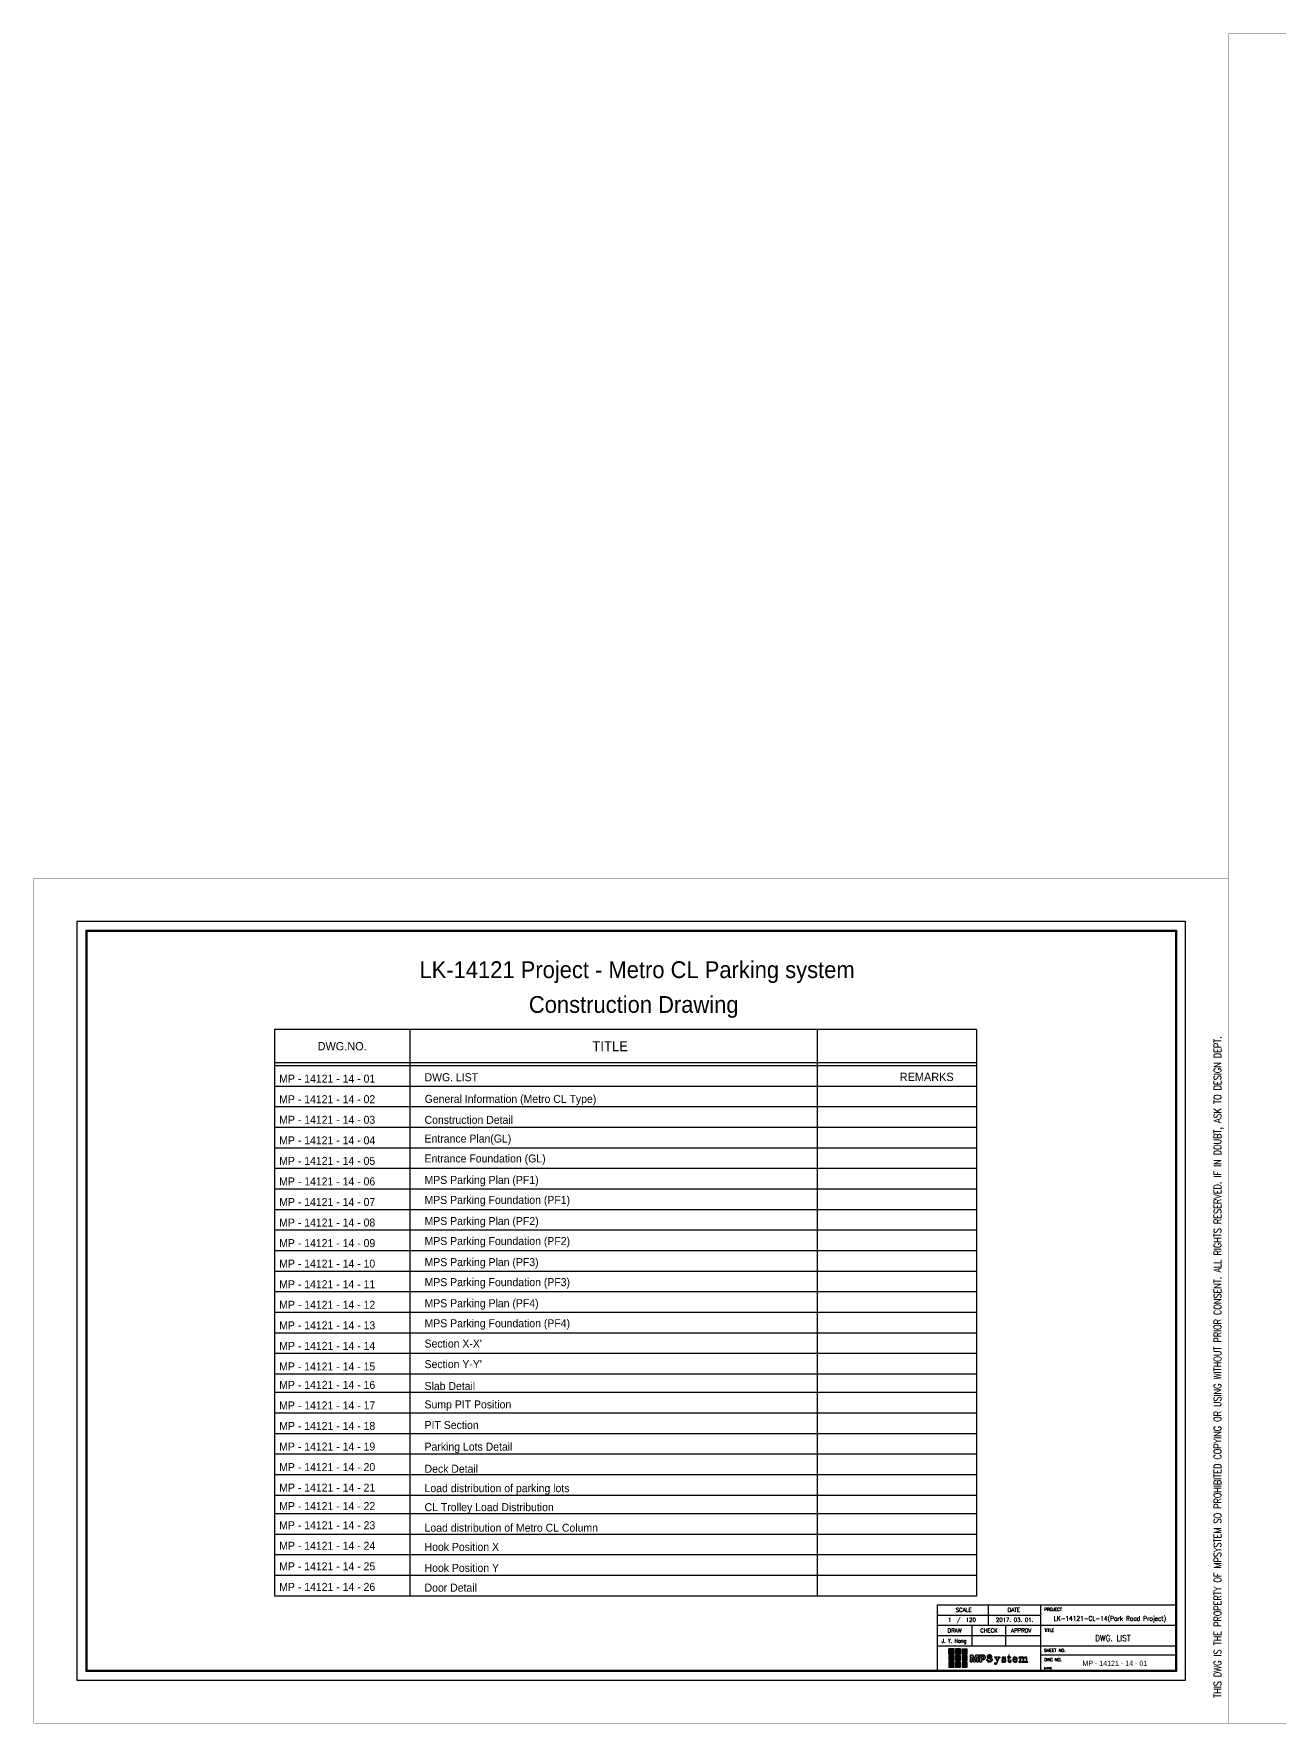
# Model space of a CAD drawing. Header units: millimetres. Extents: x -5 to 1510635, y -6 to 71285.
# Drawn here: x -5 to 52534, y -5 to 71285 of the extents above; entities that cross this region are included whole.
import ezdxf
from ezdxf.enums import TextEntityAlignment as Align

# ---------------------------------------------------------------- set-up
doc = ezdxf.new("R2010")
doc.units = ezdxf.units.MM
doc.header["$LTSCALE"] = 1000
for name, color, linetype in [('LIN', 4, 'Continuous'), ('MP-2', 42, 'Continuous'), ('MP-3', 3, 'Continuous'), ('MP-7', 7, 'Continuous'), ('MP-8', 8, 'Continuous'), ('TEXT', 3, 'Continuous')]:
    doc.layers.add(name, color=color, linetype=linetype)
doc.styles.add('GHG1', font='simplex.shx', dxfattribs={"bigfont": 'whgtxt.shx'})
doc.styles.add('GHM1', font='Gem1.shx', dxfattribs={"bigfont": 'Ghm1.shx'})
doc.styles.add('ROMANS', font='ROMANS.shx')
doc.styles.add('울릉도L', font='')
doc.styles.get('울릉도L').set_extended_font_data('HYwulM')

# ---------------------------------------------------------------- blocks, each defined once
blk = doc.blocks.new('MP LOGO')
h = blk.add_hatch(color=20)
h.paths.add_polyline_path([(9, 55), (0, 64), (0, 46), (18, 46)])
h.paths.add_polyline_path([(18, 41), (0, 41), (0, 23), (18, 23)])
h.paths.add_polyline_path([(32, 32), (23, 41), (23, 23), (41, 23), (41, 41)])
h.paths.add_polyline_path([(64, 23), (64, 41), (46, 41), (46, 23)])
h.paths.add_polyline_path([(64, 46), (64, 64), (55, 55), (46, 46)])
h.paths.add_polyline_path([(64, 18), (46, 18), (46, 0), (64, 0)])
h.paths.add_polyline_path([(0, 0), (18, 0), (18, 18), (0, 18)])
h = blk.add_hatch(color=131)
h.paths.add_polyline_path([(18, 64), (0, 64), (9, 55), (18, 46)])
h.paths.add_polyline_path([(41, 64), (23, 64), (23, 46), (41, 46)])
h.paths.add_polyline_path([(64, 64), (46, 64), (46, 46), (55, 55)])
h.paths.add_polyline_path([(41, 41), (23, 41), (32, 32)])
h.paths.add_polyline_path([(41, 18), (23, 18), (23, 0), (41, 0)])
at = {"color": 131}
for points in [[(9, 55), (18, 46), (18, 64), (0, 64)], [(23, 46), (41, 46), (41, 64), (23, 64)], [(55, 55), (46, 46), (46, 64), (64, 64)], [(23, 0), (41, 0), (41, 18), (23, 18)]]:
    blk.add_lwpolyline(points, close=True, dxfattribs=at)
at = {"color": 20}
for points in [[(9, 55), (18, 46), (0, 46), (0, 64)], [(55, 55), (46, 46), (64, 46), (64, 64)], [(0, 23), (18, 23), (18, 41), (0, 41)], [(0, 0), (18, 0), (18, 18), (0, 18)], [(32, 32), (23, 41), (23, 23), (41, 23), (41, 41)], [(46, 23), (64, 23), (64, 41), (46, 41)], [(46, 0), (64, 0), (64, 18), (46, 18)]]:
    blk.add_lwpolyline(points, close=True, dxfattribs=at)
at = {"color": 143}
blk.add_lwpolyline([(23, 41), (41, 41), (32, 32), (32, 32)], close=True, dxfattribs=at)
blk = doc.blocks.new('MP LOGO 02')
at = {"layer": 'MP-2'}
h = blk.add_hatch(color=256, dxfattribs=at)
h.paths.add_polyline_path([(8.38, 4.28), (7.62, 4.28), (7.62, 1.78), (8.09, 1.78), (8.09, 3.69), (8.69, 1.78), (9.16, 1.78), (9.76, 3.69), (9.76, 1.78), (10.23, 1.78), (10.23, 4.28), (9.47, 4.28), (8.92, 2.49)])
h.paths.add_polyline_path([(10.86, 1.78), (11.38, 1.78), (11.38, 2.62), (12, 2.62), (12.11, 2.63), (12.2, 2.65), (12.3, 2.68), (12.39, 2.73), (12.47, 2.78), (12.55, 2.85), (12.62, 2.92), (12.68, 3), (12.73, 3.09), (12.77, 3.18), (12.79, 3.28), (12.81, 3.38), (12.81, 3.48), (12.8, 3.58), (12.78, 3.68), (12.75, 3.77), (12.7, 3.86), (12.65, 3.95), (12.59, 4.02), (12.51, 4.09), (12.43, 4.15), (12.35, 4.2), (12.25, 4.24), (12.16, 4.27), (12.06, 4.28), (10.86, 4.28)])
h.paths.add_polyline_path([(11.38, 3.89), (11.85, 3.89), (11.92, 3.88), (11.99, 3.85), (12.05, 3.82), (12.1, 3.77), (12.15, 3.72), (12.19, 3.66), (12.22, 3.59), (12.23, 3.52), (12.24, 3.45), (12.23, 3.38), (12.22, 3.31), (12.19, 3.24), (12.15, 3.18), (12.1, 3.13), (12.05, 3.09), (11.99, 3.05), (11.92, 3.02), (11.85, 3.01), (11.38, 3.01)], flags=16)
h.paths.add_polyline_path([(14.02, 3.76), (14.1, 3.8), (14.18, 3.82), (14.26, 3.83), (14.34, 3.83), (14.42, 3.81), (14.5, 3.79), (14.57, 3.75), (14.64, 3.7), (14.7, 3.65), (14.75, 3.58), (15.19, 3.58), (15.16, 3.69), (15.11, 3.79), (15.06, 3.88), (14.99, 3.97), (14.91, 4.05), (14.83, 4.12), (14.74, 4.18), (14.64, 4.23), (14.53, 4.27), (14.42, 4.29), (14.31, 4.31), (14.2, 4.31), (14.09, 4.29), (13.99, 4.27), (13.88, 4.23), (13.78, 4.18), (13.69, 4.12), (13.6, 4.05), (13.53, 3.97), (13.48, 3.92), (13.44, 3.85), (13.41, 3.79), (13.39, 3.72), (13.37, 3.64), (13.37, 3.57), (13.39, 3.49), (13.41, 3.42), (13.44, 3.35), (13.48, 3.29), (13.52, 3.23), (13.58, 3.19), (13.64, 3.14), (13.71, 3.11), (14.46, 2.93), (14.55, 2.91), (14.65, 2.84), (14.72, 2.75), (14.75, 2.63), (14.74, 2.52), (14.7, 2.41), (14.62, 2.32), (14.54, 2.28), (14.46, 2.25), (14.37, 2.23), (14.29, 2.22), (14.2, 2.23), (14.11, 2.24), (14.03, 2.27), (13.95, 2.3), (13.88, 2.35), (13.81, 2.41), (13.75, 2.47), (13.7, 2.54), (13.66, 2.62), (13.19, 2.62), (13.23, 2.51), (13.28, 2.4), (13.34, 2.3), (13.41, 2.21), (13.49, 2.12), (13.58, 2.05), (13.68, 1.98), (13.78, 1.92), (13.89, 1.88), (14, 1.85), (14.12, 1.82), (14.24, 1.82), (14.35, 1.82), (14.47, 1.83), (14.58, 1.86), (14.69, 1.9), (14.8, 1.95), (14.9, 2.02), (14.99, 2.09), (15.08, 2.17), (15.15, 2.26), (15.22, 2.36), (15.25, 2.43), (15.27, 2.51), (15.28, 2.59), (15.27, 2.67), (15.26, 2.75), (15.24, 2.83), (15.21, 2.9), (15.17, 2.97), (15.12, 3.04), (15.06, 3.1), (15, 3.14), (14.93, 3.19), (14.85, 3.22), (14.74, 3.27), (14.62, 3.32), (14.5, 3.36), (14.38, 3.38), (14.26, 3.4), (14.18, 3.41), (14.1, 3.42), (14.03, 3.46), (13.95, 3.52), (13.92, 3.59), (13.92, 3.67), (13.97, 3.74)])
h.paths.add_polyline_path([(16.65, 3.29), (16.65, 3.36), (16.7, 3.4), (16.91, 3.4), (16.91, 3.52), (16.03, 3.52), (16.03, 3.4), (16.16, 3.38), (16.3, 3.3), (16.93, 1.85), (16.89, 1.71), (16.73, 1.44), (16.6, 1.28), (16.47, 1.2), (16.35, 1.21), (16.37, 1.41), (16.29, 1.51), (16.13, 1.51), (16.01, 1.42), (16, 1.21), (16.09, 1.09), (16.24, 1.03), (16.44, 1.03), (16.57, 1.08), (16.76, 1.23), (16.94, 1.49), (17.11, 1.82), (17.68, 3.25), (17.79, 3.36), (17.97, 3.4), (17.97, 3.52), (17.23, 3.52), (17.23, 3.4), (17.45, 3.37), (17.5, 3.31), (17.5, 3.25), (17.12, 2.26), (17.06, 2.32)])
h.paths.add_polyline_path([(18.99, 2.94), (18.89, 3.01), (18.85, 3.09), (18.85, 3.24), (18.89, 3.31), (19, 3.41), (19.08, 3.43), (19.38, 3.42), (19.5, 3.36), (19.62, 3.25), (19.78, 2.94), (19.88, 2.94), (19.88, 3.56), (19.78, 3.56), (19.67, 3.43), (19.44, 3.56), (19.1, 3.58), (18.85, 3.5), (18.72, 3.36), (18.64, 3.14), (18.64, 2.97), (18.68, 2.83), (18.73, 2.74), (18.89, 2.62), (19.56, 2.45), (19.67, 2.4), (19.78, 2.28), (19.78, 2.09), (19.71, 1.98), (19.56, 1.9), (19.44, 1.87), (19.21, 1.9), (19.03, 1.98), (18.9, 2.11), (18.81, 2.28), (18.76, 2.47), (18.62, 2.47), (18.62, 1.76), (18.76, 1.76), (18.84, 1.9), (19.1, 1.77), (19.25, 1.73), (19.62, 1.76), (19.82, 1.86), (19.96, 2.04), (20, 2.17), (20, 2.42), (19.95, 2.57), (19.82, 2.7), (19.7, 2.78)])
h.paths.add_polyline_path([(21.18, 3.36), (21.73, 3.36), (21.73, 3.52), (21.18, 3.52), (21.18, 4.28), (21.03, 4.28), (20.99, 4.03), (20.92, 3.79), (20.74, 3.58), (20.52, 3.52), (20.52, 3.36), (20.82, 3.36), (20.82, 2.06), (20.85, 1.96), (20.96, 1.83), (21.09, 1.76), (21.39, 1.73), (21.58, 1.81), (21.71, 1.92), (21.81, 2.13), (21.84, 2.47), (21.71, 2.47), (21.68, 2.21), (21.56, 2), (21.45, 1.95), (21.32, 1.95), (21.2, 2.03), (21.18, 2.09)])
h.paths.add_polyline_path([(24.02, 2.64), (24.02, 2.75), (23.92, 3.15), (23.84, 3.29), (23.71, 3.43), (23.43, 3.57), (23.15, 3.58), (22.95, 3.53), (22.81, 3.46), (22.57, 3.2), (22.44, 2.85), (22.43, 2.49), (22.47, 2.31), (22.55, 2.12), (22.76, 1.88), (23.06, 1.75), (23.41, 1.73), (23.63, 1.81), (23.8, 1.93), (23.92, 2.07), (24.02, 2.27), (23.89, 2.31), (23.77, 2.12), (23.63, 2), (23.53, 1.95), (23.43, 1.92), (23.17, 1.93), (23, 2.03), (22.91, 2.14), (22.84, 2.34), (22.81, 2.64)])
h.paths.add_polyline_path([(22.81, 2.79), (22.85, 3.07), (22.92, 3.25), (23.02, 3.37), (23.16, 3.43), (23.35, 3.43), (23.45, 3.4), (23.53, 3.32), (23.62, 3.12), (23.62, 2.8)], flags=16)
h.paths.add_polyline_path([(25.23, 2.86), (25.26, 3.01), (25.34, 3.2), (25.43, 3.29), (25.57, 3.36), (25.75, 3.36), (25.86, 3.31), (25.94, 3.22), (26, 3.06), (26, 1.98), (25.94, 1.92), (25.68, 1.92), (25.68, 1.78), (26.61, 1.78), (26.61, 1.92), (26.38, 1.92), (26.33, 2), (26.33, 2.89), (26.37, 3.06), (26.43, 3.19), (26.51, 3.27), (26.68, 3.36), (26.86, 3.36), (26.97, 3.3), (27.04, 3.17), (27.08, 3), (27.08, 2.01), (27.02, 1.92), (26.77, 1.92), (26.77, 1.78), (27.7, 1.78), (27.7, 1.92), (27.46, 1.92), (27.41, 1.98), (27.41, 3.06), (27.38, 3.24), (27.22, 3.47), (27.02, 3.57), (26.74, 3.57), (26.47, 3.43), (26.35, 3.3), (26.33, 3.25), (26.29, 3.22), (26.22, 3.36), (26.05, 3.52), (25.86, 3.58), (25.7, 3.58), (25.57, 3.55), (25.42, 3.46), (25.32, 3.37), (25.26, 3.26), (25.23, 3.26), (25.23, 3.52), (24.56, 3.48), (24.56, 3.32), (24.85, 3.32), (24.9, 3.25), (24.9, 2), (24.83, 1.92), (24.57, 1.92), (24.57, 1.78), (24.9, 1.78), (25.52, 1.78), (25.52, 1.92), (25.28, 1.92), (25.23, 2)])
for points in [[(8.09, 1.78), (7.62, 1.78), (7.62, 4.28), (8.38, 4.28), (8.92, 2.49), (9.47, 4.28), (10.23, 4.28), (10.23, 1.78), (9.76, 1.78), (9.76, 3.69), (9.16, 1.78), (8.69, 1.78), (8.09, 3.69), (8.09, 1.78)], [(16.03, 3.52), (16.03, 3.4), (16.16, 3.38), (16.3, 3.3), (16.93, 1.85), (16.89, 1.71), (16.73, 1.44), (16.6, 1.28), (16.47, 1.2), (16.35, 1.21), (16.37, 1.41), (16.29, 1.51), (16.13, 1.51), (16.01, 1.42), (16, 1.21), (16.09, 1.09), (16.24, 1.03), (16.44, 1.03), (16.57, 1.08), (16.76, 1.23), (16.94, 1.49), (17.11, 1.82), (17.68, 3.25), (17.79, 3.36), (17.97, 3.4), (17.97, 3.52), (17.23, 3.52), (17.23, 3.4), (17.45, 3.37), (17.5, 3.31), (17.5, 3.25), (17.12, 2.26), (17.06, 2.32), (16.65, 3.29), (16.65, 3.36), (16.7, 3.4), (16.91, 3.4), (16.91, 3.52), (16.03, 3.52)], [(19.1, 3.58), (18.85, 3.5), (18.72, 3.36), (18.64, 3.14), (18.64, 2.97), (18.68, 2.83), (18.73, 2.74), (18.89, 2.62), (19.56, 2.45), (19.67, 2.4), (19.78, 2.28), (19.78, 2.09), (19.71, 1.98), (19.56, 1.9), (19.44, 1.87), (19.21, 1.9), (19.03, 1.98), (18.9, 2.11), (18.81, 2.28), (18.76, 2.47), (18.62, 2.47), (18.62, 1.76), (18.76, 1.76), (18.84, 1.9), (19.1, 1.77), (19.25, 1.73), (19.62, 1.76), (19.82, 1.86), (19.96, 2.04), (20, 2.17), (20, 2.42), (19.95, 2.57), (19.82, 2.7), (19.7, 2.78), (18.99, 2.94), (18.89, 3.01), (18.85, 3.09), (18.85, 3.24), (18.89, 3.31), (19, 3.41), (19.08, 3.43), (19.38, 3.42), (19.5, 3.36), (19.62, 3.25), (19.78, 2.94), (19.88, 2.94), (19.88, 3.56), (19.78, 3.56), (19.69, 3.45), (19.65, 3.45), (19.44, 3.56), (19.1, 3.58)], [(21.03, 4.28), (20.99, 4.03), (20.92, 3.79), (20.74, 3.58), (20.52, 3.52), (20.52, 3.36), (20.82, 3.36), (20.82, 2.06), (20.85, 1.96), (20.96, 1.83), (21.09, 1.76), (21.39, 1.73), (21.58, 1.81), (21.71, 1.92), (21.81, 2.13), (21.84, 2.47), (21.71, 2.47), (21.68, 2.21), (21.56, 2), (21.45, 1.95), (21.32, 1.95), (21.2, 2.03), (21.18, 2.09), (21.18, 3.36), (21.73, 3.36), (21.73, 3.52), (21.18, 3.52), (21.18, 4.28), (21.03, 4.28)], [(23.15, 3.58), (22.95, 3.53), (22.81, 3.46), (22.57, 3.2), (22.44, 2.85), (22.43, 2.49), (22.47, 2.31), (22.55, 2.12), (22.76, 1.88), (23.06, 1.75), (23.41, 1.73), (23.63, 1.81), (23.8, 1.93), (23.92, 2.07), (24.02, 2.27), (23.89, 2.31), (23.77, 2.12), (23.63, 2), (23.53, 1.95), (23.43, 1.92), (23.17, 1.93), (23, 2.03), (22.91, 2.14), (22.84, 2.34), (22.81, 2.64), (24.02, 2.64), (24.02, 2.75), (23.92, 3.15), (23.84, 3.29), (23.71, 3.43), (23.43, 3.57), (23.15, 3.58)], [(23.16, 3.43), (23.02, 3.37), (22.92, 3.25), (22.85, 3.07), (22.81, 2.79), (23.62, 2.8), (23.62, 3.12), (23.53, 3.32), (23.45, 3.4), (23.35, 3.43), (23.16, 3.43)], [(25.7, 3.58), (25.57, 3.55), (25.42, 3.46), (25.32, 3.37), (25.26, 3.26), (25.23, 3.26), (25.23, 3.52), (24.56, 3.48), (24.56, 3.32), (24.85, 3.32), (24.9, 3.25), (24.9, 2), (24.83, 1.92), (24.57, 1.92), (24.57, 1.78), (24.9, 1.78), (25.52, 1.78), (25.52, 1.92), (25.28, 1.92), (25.23, 2), (25.23, 2.86), (25.26, 3.01), (25.34, 3.2), (25.43, 3.29), (25.57, 3.36), (25.75, 3.36), (25.86, 3.31), (25.94, 3.22), (26, 3.06), (26, 1.98), (25.94, 1.92), (25.68, 1.92), (25.68, 1.78), (26.61, 1.78), (26.61, 1.92), (26.38, 1.92), (26.33, 2), (26.33, 2.89), (26.37, 3.06), (26.43, 3.19), (26.51, 3.27), (26.68, 3.36), (26.86, 3.36), (26.97, 3.3), (27.04, 3.17), (27.08, 3), (27.08, 2.01), (27.02, 1.92), (26.77, 1.92), (26.77, 1.78), (27.7, 1.78), (27.7, 1.92), (27.46, 1.92), (27.41, 1.98), (27.41, 3.06), (27.38, 3.24), (27.22, 3.47), (27.02, 3.57), (26.74, 3.57), (26.47, 3.43), (26.35, 3.3), (26.33, 3.25), (26.29, 3.22), (26.22, 3.36), (26.05, 3.52), (25.86, 3.58), (25.7, 3.58)]]:
    blk.add_lwpolyline(points, close=True, dxfattribs=at)
for points in [[(12, 2.62), (11.38, 2.62), (11.38, 1.78), (10.86, 1.78), (10.86, 4.28), (12.06, 4.28)], [(11.85, 3.01), (11.38, 3.01), (11.38, 3.89), (11.85, 3.89)], [(11.85, 3.01), (11.92, 3.02), (11.99, 3.05), (12.05, 3.09), (12.1, 3.13), (12.15, 3.18), (12.19, 3.24), (12.22, 3.31), (12.23, 3.38), (12.24, 3.45), (12.23, 3.52), (12.22, 3.59), (12.19, 3.66), (12.15, 3.72), (12.1, 3.77), (12.05, 3.82), (11.99, 3.85), (11.92, 3.88), (11.85, 3.89)], [(12, 2.62), (12.11, 2.63), (12.2, 2.65), (12.3, 2.68), (12.39, 2.73), (12.47, 2.78), (12.55, 2.85), (12.62, 2.92), (12.68, 3), (12.73, 3.09), (12.77, 3.18), (12.79, 3.28), (12.81, 3.38), (12.81, 3.48), (12.8, 3.58), (12.78, 3.68), (12.75, 3.77), (12.7, 3.86), (12.65, 3.95), (12.59, 4.02), (12.51, 4.09), (12.43, 4.15), (12.35, 4.2), (12.25, 4.24), (12.16, 4.27), (12.06, 4.28)], [(13.66, 2.62), (13.19, 2.62), (13.23, 2.51), (13.28, 2.4), (13.34, 2.3), (13.41, 2.21), (13.49, 2.12), (13.58, 2.05), (13.68, 1.98), (13.78, 1.92), (13.89, 1.88), (14, 1.85), (14.12, 1.82), (14.24, 1.82), (14.35, 1.82), (14.47, 1.83), (14.58, 1.86), (14.69, 1.9), (14.8, 1.95), (14.9, 2.02), (14.99, 2.09), (15.08, 2.17), (15.15, 2.26), (15.22, 2.36), (15.25, 2.43), (15.27, 2.51), (15.28, 2.59), (15.27, 2.67), (15.26, 2.75), (15.24, 2.83), (15.21, 2.9), (15.17, 2.97), (15.12, 3.04), (15.06, 3.1), (15, 3.14), (14.93, 3.19), (14.85, 3.22), (14.74, 3.27), (14.62, 3.32), (14.5, 3.36), (14.38, 3.38), (14.26, 3.4)], [(14.75, 3.58), (15.19, 3.58), (15.16, 3.69), (15.11, 3.79), (15.06, 3.88), (14.99, 3.97), (14.91, 4.05), (14.83, 4.12), (14.74, 4.18), (14.64, 4.23), (14.53, 4.27), (14.42, 4.29), (14.31, 4.31), (14.2, 4.31), (14.09, 4.29), (13.99, 4.27), (13.88, 4.23), (13.78, 4.18), (13.69, 4.12), (13.6, 4.05), (13.53, 3.97), (13.48, 3.92), (13.44, 3.85), (13.41, 3.79), (13.39, 3.72), (13.37, 3.64), (13.37, 3.57), (13.39, 3.49), (13.41, 3.42), (13.44, 3.35), (13.48, 3.29), (13.52, 3.23), (13.58, 3.19), (13.64, 3.14), (13.71, 3.11), (14.46, 2.93)], [(13.66, 2.62), (13.7, 2.54), (13.75, 2.47), (13.81, 2.41), (13.88, 2.35), (13.95, 2.3), (14.03, 2.27), (14.11, 2.24), (14.2, 2.23), (14.29, 2.22), (14.37, 2.23), (14.46, 2.25), (14.54, 2.28)], [(14.02, 3.76), (13.99, 3.75), (13.96, 3.72), (13.93, 3.69), (13.92, 3.65), (13.92, 3.61), (13.93, 3.57), (13.94, 3.53), (13.97, 3.5)], [(13.97, 3.5), (14.03, 3.46), (14.1, 3.42), (14.18, 3.41), (14.26, 3.4)], [(14.75, 3.58), (14.7, 3.65), (14.64, 3.7), (14.57, 3.75), (14.5, 3.79), (14.42, 3.81), (14.34, 3.83), (14.26, 3.83), (14.18, 3.82), (14.1, 3.8), (14.02, 3.76)], [(14.54, 2.28), (14.59, 2.31), (14.64, 2.34), (14.68, 2.39), (14.71, 2.44), (14.73, 2.49), (14.75, 2.55), (14.75, 2.61), (14.74, 2.66), (14.73, 2.72), (14.7, 2.77), (14.66, 2.82), (14.62, 2.86), (14.57, 2.89), (14.52, 2.92), (14.46, 2.93)]]:
    blk.add_lwpolyline(points, dxfattribs=at)
at = {"color": 40, "xscale": 0.1000000000000227, "yscale": 0.1000000000000227, "zscale": 0.1000000000000227}
blk.add_blockref('MP LOGO', (0, 0), dxfattribs=at)

msp = doc.modelspace()

# ---------------------------------------------------------------- linework, layer by layer
at = {"layer": 'LIN', "color": 4}
for p, q in [((39757.602, 29264.319), (10152.472, 29264.319)), ((10152.472, 29264.319), (10152.472, 12212.034)), ((15855.079, 29264.319), (15855.079, 12212.034)), ((33038.534, 29264.319), (33038.534, 12212.034)), ((39757.602, 29264.319), (39757.602, 12212.034)), ((39757.602, 27863.231), (10152.472, 27863.231)), ((39757.602, 27735.781), (10152.472, 27735.781)), ((10152.472, 27529.513), (10152.472, 5362.318)), ((15855.079, 27529.513), (15855.079, 5362.318)), ((33038.534, 27529.513), (33038.534, 5362.318)), ((39757.602, 27529.513), (39757.602, 5362.318)), ((39757.602, 26868.378), (10152.472, 26868.378)), ((39757.602, 26000.975), (10152.472, 26000.975)), ((39757.602, 25133.572), (10152.472, 25133.572)), ((39757.602, 24266.169), (10152.472, 24266.169)), ((39757.602, 23398.766), (10152.472, 23398.766)), ((39757.602, 22531.363), (10152.472, 22531.363)), ((39757.602, 21663.961), (10152.472, 21663.961)), ((39757.602, 20796.558), (10152.472, 20796.558)), ((39757.602, 19929.155), (10152.472, 19929.155)), ((39757.602, 19061.752), (10152.472, 19061.752)), ((39757.602, 18194.349), (10152.472, 18194.349)), ((39757.602, 17326.946), (10152.472, 17326.946)), ((39757.602, 16459.543), (10152.472, 16459.543)), ((39757.602, 15592.14), (10152.472, 15592.14)), ((39757.602, 14724.737), (10152.472, 14724.737)), ((39757.602, 13946.839), (10152.472, 13946.839)), ((39757.602, 13079.437), (10152.472, 13079.437)), ((39757.602, 12212.034), (10152.472, 12212.034)), ((39757.602, 11344.631), (10152.472, 11344.631)), ((39757.602, 10477.228), (10152.472, 10477.228)), ((39757.602, 9609.825), (10152.472, 9609.825)), ((39757.602, 8831.927), (10152.472, 8831.927)), ((39757.602, 7964.524), (10152.472, 7964.524)), ((39757.602, 7097.121), (10152.472, 7097.121)), ((39757.602, 6229.718), (10152.472, 6229.718)), ((39757.602, 5362.318), (10152.472, 5362.318))]:
    msp.add_line(p, q, dxfattribs=at)
at = {"layer": 'MP-2'}
for p, q in [((38103.73, 4995.928), (38103.73, 2215.758)), ((38103.73, 4995.928), (48154.242, 4995.928)), ((40255.275, 4995.928), (40255.275, 4125.956)), ((42462.077, 4995.928), (42462.077, 2215.758)), ((38103.73, 4560.942), (42462.077, 4560.942)), ((38103.73, 4125.956), (48154.242, 4125.956)), ((38103.73, 3690.969), (42462.077, 3690.969)), ((39563.039, 4125.956), (39563.039, 3255.983)), ((40984.93, 4125.956), (40984.93, 3255.983)), ((38103.73, 3255.983), (48154.242, 3255.983)), ((42462.077, 2882.964), (48154.242, 2882.964))]:
    msp.add_line(p, q, dxfattribs=at)
at = {"layer": 'MP-2', "const_width": 10}
for points in [[(50400, 0), (50400, 71280), (151200, 71280), (151200, 0)], [(0, 0), (0, 35640), (50400, 35640), (50400, 0)]]:
    msp.add_lwpolyline(points, close=True, dxfattribs=at)
at = {"layer": 'MP-7'}
for points in [[(1830, 33840), (48570, 33840), (48570, 1800), (1830, 1800)], [(48195.818, 2174.182), (2204.182, 2174.182), (2204.182, 33465.818), (48195.818, 33465.818)], [(2245.758, 33424.242), (48154.242, 33424.242), (48154.242, 2215.758), (2245.758, 2215.758)]]:
    msp.add_lwpolyline(points, close=True, dxfattribs=at)

# ---------------------------------------------------------------- block references
at = {"layer": 'MP-3', "xscale": 120, "yscale": 120, "zscale": 120}
msp.add_blockref('MP LOGO 02', (38603.275, 2359.929), dxfattribs=at)

# ---------------------------------------------------------------- texts
at = {"layer": 'MP-2'}
for s, height, style, p in [('1  /  120', 165.4545, 'ROMANS', (39149.525, 4277.214)), ('2017. 03. 01.', 165.45455, 'ROMANS', (41372.545, 4277.214)), ('MP - 14121 - 14 - 01', 216, 'GHM1', (45598.651, 2415.662))]:
    msp.add_text(s, height=height, rotation=0.00000043, dxfattribs=dict(at, style=style)).set_placement(p, align=Align.CENTER)
for s, height, style, width, p in [('LK-14121-CL-14(Park Road Project)', 190.08, 'GHG1', 0.95, (45392.306, 4322.014)), ('J. Y. Hong', 165.4545, 'ROMANS', 0.8, (38813.555, 3386.584))]:
    msp.add_text(s, height=height, rotation=0.00000043, dxfattribs=dict(at, style=style, width=width)).set_placement(p, align=Align.CENTER)
at = {"layer": 'MP-2', "style": 'GHG1', "width": 0.95}
msp.add_text('DWG. LIST ', height=240, rotation=0.00000043, dxfattribs=at).set_placement((46421.148, 3463.645), align=Align.RIGHT)
at = {"layer": 'MP-2', "style": 'ROMANS'}
msp.add_text('(A31B)', height=67.8788, rotation=0.00000043, dxfattribs=at).set_placement((42619.141, 2283.462))
at = {"layer": 'MP-3', "style": 'ROMANS'}
for s, p in [('SCALE', (39224.756, 4691.984)), ('DATE', (41341.06, 4691.984)), ('DRAW', (38844.329, 3828.185)), ('CHECK', (40288.651, 3828.185)), ('APPROV', (41652.826, 3828.185))]:
    msp.add_text(s, height=165.4545, rotation=0.00000043, dxfattribs=at).set_placement(p, align=Align.CENTER)
for s, p in [('PROJECT', (42625.372, 4735.684)), ('TITLE', (42625.372, 3849.993)), ('SHEET NO.', (42612.642, 3002.609)), ('DWG NO.', (42619.141, 2614.026))]:
    msp.add_text(s, height=127.2727, rotation=0.00000043, dxfattribs=at).set_placement(p)
at = {"layer": 'MP-8', "style": 'ROMANS', "width": 0.8}
msp.add_text('THIS DWG IS THE PROPERTY OF MPSYSTEM SO PROHIBITED COPYING OR USING WITHOUT PRIOR CONSENT. ALL RIGHTS RESERVED. IF IN DOUBT, ASK TO DESIGN DEPT.', height=311.04, rotation=90, dxfattribs=at).set_placement((50088.369, 1063.558))
at = {"layer": 'TEXT', "color": 0, "style": '울릉도L'}
for s, p in [('LK-14121 Project - Metro CL Parking system  ', (25701.956, 31792.414)), ('Construction Drawing', (25303.464, 30324.754))]:
    msp.add_text(s, height=707.26919, dxfattribs=at).set_placement(p, align=Align.MIDDLE_CENTER)
at = {"layer": 'TEXT', "style": '울릉도L'}
for s, height, p in [('DWG.NO.', 351.6896, (13003.776, 28563.775)), ('TITLE', 422.0275, (24309.924, 28564.766)), ('REMARKS', 351.6896, (37664.098, 27268.42))]:
    msp.add_text(s, height=height, dxfattribs=at).set_placement(p, align=Align.MIDDLE_CENTER)
at = {"layer": 'TEXT', "color": 0, "style": '울릉도L'}
for s, height, p in [('MP - 14121 - 14 - 01', 337.62202, (10347.672, 27025.205)), ('DWG. LIST', 337.622, (16480.004, 27086.405)), ('MP - 14121 - 14 - 02', 337.62202, (10347.672, 26157.802)), ('General Information (Metro CL Type)', 337.62202, (16484.198, 26170.929)), ('MP - 14121 - 14 - 03', 337.62202, (10347.672, 25290.399)), ('Construction Detail ', 337.62202, (16480.004, 25286.768)), ('MP - 14121 - 14 - 04', 337.62202, (10347.672, 24422.996)), ('Entrance Plan(GL)', 337.62202, (16480.004, 24497.851)), ('MP - 14121 - 14 - 05', 337.62202, (10347.672, 23555.593)), ('Entrance Foundation (GL)', 337.62202, (16480.004, 23657.531)), ('MP - 14121 - 14 - 06', 337.62202, (10347.672, 22688.19)), ('MPS Parking Plan (PF1)', 337.62202, (16480.004, 22752.528)), ('MP - 14121 - 14 - 07', 337.62202, (10347.672, 21820.787)), ('MPS Parking Foundation (PF1)', 337.62202, (16480.004, 21907.645)), ('MP - 14121 - 14 - 08', 337.62202, (10347.672, 20953.384)), ('MPS Parking Plan (PF2)', 337.62202, (16480.004, 21017.722)), ('MP - 14121 - 14 - 09', 337.62202, (10347.672, 20085.981)), ('MPS Parking Foundation (PF2)', 337.62202, (16480.004, 20172.839)), ('MP - 14121 - 14 - 10', 337.62202, (10347.672, 19218.579)), ('MPS Parking Plan (PF3)', 337.62202, (16480.004, 19282.916)), ('MP - 14121 - 14 - 11', 337.62202, (10347.672, 18351.176)), ('MPS Parking Foundation (PF3)', 337.62202, (16480.004, 18438.033)), ('MP - 14121 - 14 - 12', 337.62202, (10347.672, 17483.773)), ('MPS Parking Plan (PF4)', 337.62202, (16480.004, 17548.11)), ('MP - 14121 - 14 - 13', 337.62202, (10347.672, 16616.37)), ('MPS Parking Foundation (PF4)', 337.62202, (16480.004, 16703.228)), ('MP - 14121 - 14 - 14', 337.62202, (10347.672, 15748.967)), ("Section X-X'", 337.62202, (16480.004, 15846.223)), ('MP - 14121 - 14 - 15', 337.62202, (10347.672, 14881.564)), ("Section Y-Y'", 337.62202, (16480.004, 14978.82)), ('MP - 14121 - 14 - 16', 337.62202, (10347.672, 14103.666)), ('Slab Detail', 337.62202, (16480.004, 14056.206)), ('MP - 14121 - 14 - 17', 337.62202, (10347.672, 13236.263)), ('Sump PIT Position', 337.62202, (16480.004, 13278.308)), ('MP - 14121 - 14 - 18', 337.62202, (10347.672, 12368.86)), ('PIT Section', 337.62202, (16480.004, 12410.905)), ('MP - 14121 - 14 - 19', 337.62202, (10347.672, 11501.457)), ('Parking Lots Detail', 337.62202, (16480.004, 11497.103)), ('MP - 14121 - 14 - 20', 337.62202, (10347.672, 10634.055)), ('Deck Detail', 337.62202, (16480.004, 10564.236)), ('MP - 14121 - 14 - 21', 337.62202, (10347.672, 9766.652)), ('Load distribution of parking lots', 337.62202, (16480.004, 9745.073)), ('MP - 14121 - 14 - 22', 337.62202, (10347.672, 8988.754)), ('CL Trolley Load Distribution', 337.62202, (16480.004, 8943.329)), ('MP - 14121 - 14 - 23', 337.62202, (10347.672, 8180.796)), ('Load distribution of Metro CL Column', 337.62202, (16480.004, 8075.927)), ('MP - 14121 - 14 - 24', 337.62202, (10347.672, 7313.393)), ('Hook Position X', 337.62202, (16480.004, 7265.768)), ('MP - 14121 - 14 - 25', 337.62202, (10347.672, 6445.99)), ('Hook Position Y', 337.62202, (16480.004, 6380.318)), ('MP - 14121 - 14 - 26', 337.62202, (10347.672, 5578.59)), ('Door Detail', 337.62202, (16480.004, 5547.793))]:
    msp.add_text(s, height=height, dxfattribs=at).set_placement(p)

doc.saveas('drawing.dxf')
